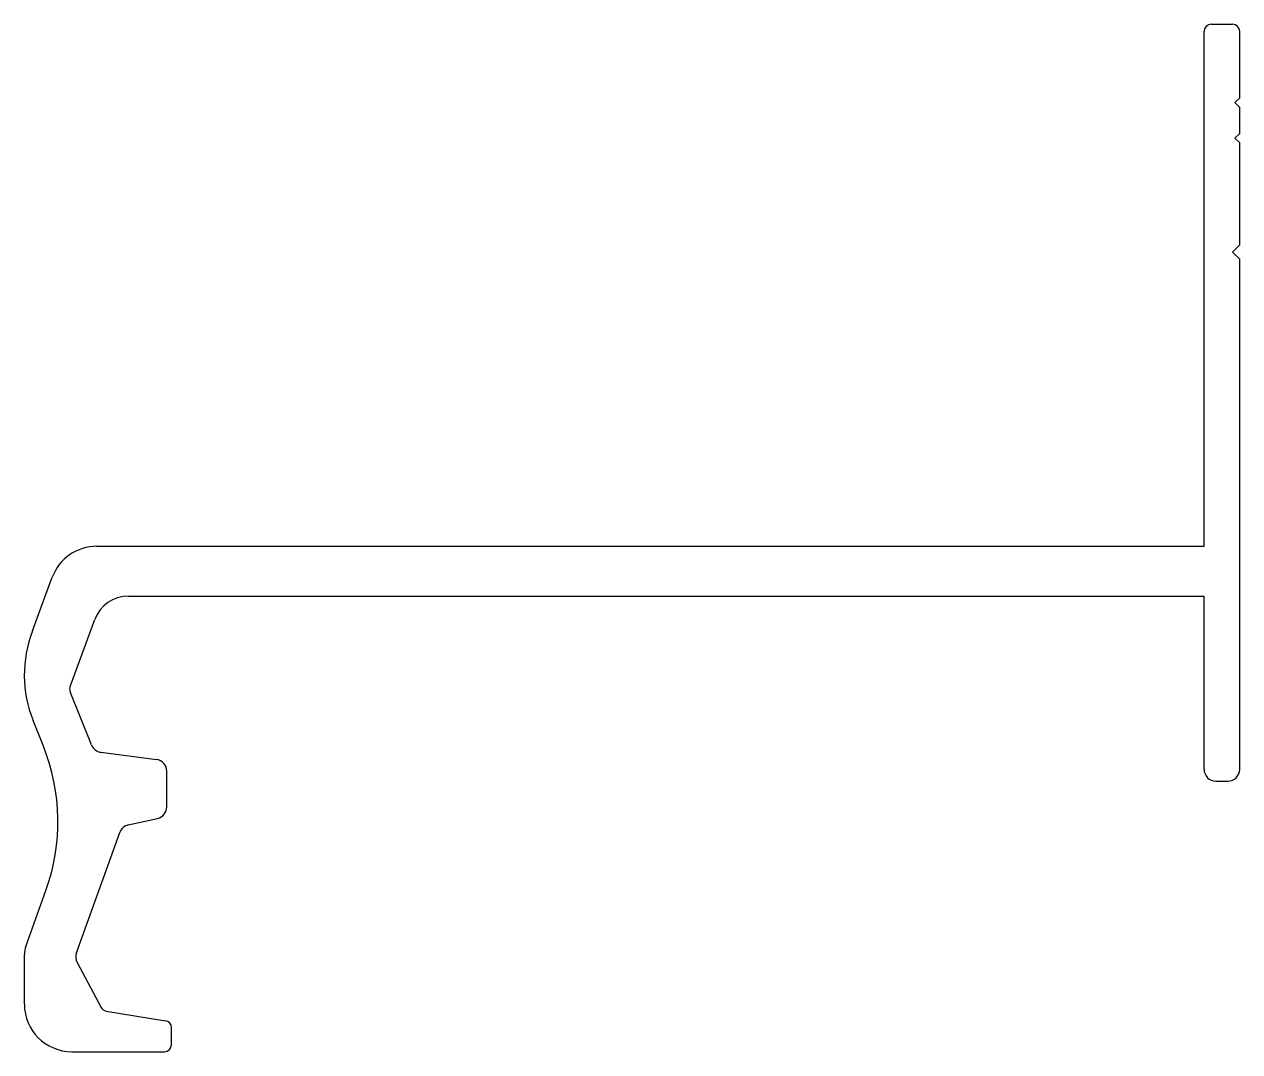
# Model space of a CAD drawing. Extents: x 864.3 to 915.5, y 695.7 to 739.
import ezdxf

# ---------------------------------------------------------------- set-up
doc = ezdxf.new("R2010")
doc.units = 0
doc.layers.get('0').update_dxf_attribs({"linetype": 'CONTINUOUS'})

msp = doc.modelspace()

# ---------------------------------------------------------------- linework, layer by layer
at = {"color": 0}
for p, q in [((914.309, 738.954), (915.209, 738.954)), ((914.009, 716.954), (914.009, 738.654)), ((915.509, 735.854), (915.509, 738.654)), ((915.309, 735.654), (915.509, 735.854)), ((915.309, 735.654), (915.509, 735.454)), ((915.509, 734.354), (915.509, 735.454)), ((915.309, 734.154), (915.509, 734.354)), ((915.309, 734.154), (915.509, 733.954)), ((915.509, 729.654), (915.509, 733.954)), ((915.209, 729.354), (915.509, 729.654)), ((915.209, 729.354), (915.509, 729.054)), ((915.509, 707.554), (915.509, 729.054)), ((867.36, 716.954), (914.009, 716.954)), ((864.649, 713.388), (865.484, 715.647)), ((868.688, 714.854), (914.009, 714.854)), ((914.009, 707.554), (914.009, 714.854)), ((866.234, 711.042), (867.281, 713.874)), ((867.134, 708.583), (866.237, 710.826)), ((865.109, 708.529), (864.677, 709.612)), ((867.535, 708.272), (869.873, 707.971)), ((870.309, 705.973), (870.309, 707.475)), ((914.509, 707.054), (915.009, 707.054)), ((868.688, 705.211), (869.918, 705.485)), ((866.503, 699.823), (868.326, 704.892)), ((864.368, 700.094), (865.216, 702.451)), ((864.309, 697.654), (864.309, 699.755)), ((866.532, 699.419), (867.54, 697.524)), ((867.756, 697.369), (870.258, 696.96)), ((870.509, 695.954), (870.509, 696.664)), ((866.309, 695.654), (870.209, 695.654))]:
    msp.add_line(p, q, dxfattribs=at)
for centre, radius, start, end in [((914.309, 738.654), 0.3, 90, 180), ((915.209, 738.654), 0.3, 0, 90), ((867.36, 714.954), 2, 90, 159.7263), ((868.688, 713.354), 1.5, 90, 159.7263), ((869.486, 711.535), 5.18, 159.0406, 201.7949), ((866.516, 710.938), 0.3, 159.7263, 201.7949), ((857.157, 705.349), 8.564, 340.2175, 21.7949), ((867.599, 708.768), 0.5, 201.7949, 262.6632), ((869.809, 707.475), 0.5, 0, 82.6632), ((914.509, 707.554), 0.5, 180, 270), ((915.009, 707.554), 0.5, 270, 0), ((869.809, 705.973), 0.5, 282.5688, 0), ((868.796, 704.722), 0.5, 102.5688, 160.2175), ((865.309, 699.755), 1, 160.2175, 180), ((866.973, 699.653), 0.5, 160.2175, 208.019), ((866.309, 697.654), 2, 180, 270), ((867.805, 697.665), 0.3, 208.019, 260.7074), ((870.209, 696.664), 0.3, 0, 80.7074), ((870.209, 695.954), 0.3, 270, 0)]:
    msp.add_arc(centre, radius, start, end, dxfattribs=at)

doc.saveas('drawing.dxf')
